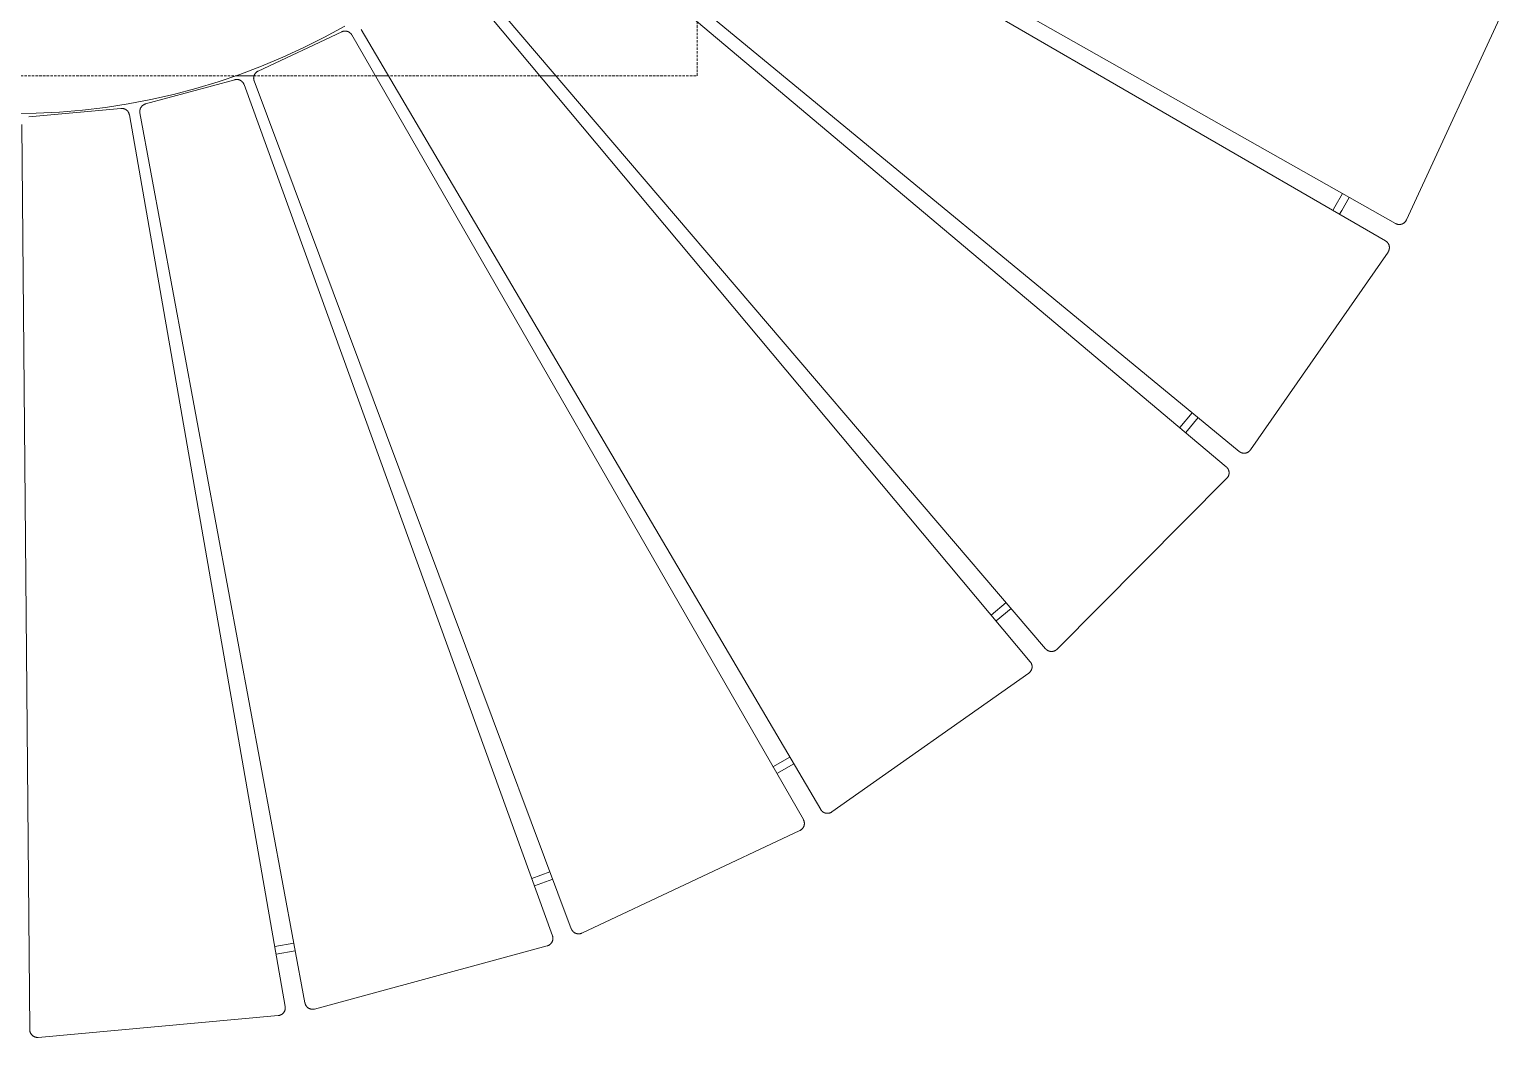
# Model space of a CAD drawing. Header units: millimetres. Extents: x -263 to 4879, y -277 to 2995.
# Drawn here: x 759 to 1521, y -276 to 243 of the extents above; entities that cross this region are included whole.
import ezdxf

# ---------------------------------------------------------------- set-up
doc = ezdxf.new("R2010")
doc.units = ezdxf.units.MM
doc.linetypes.add('HIDDEN', pattern=[1.905, 1.27, -0.635])
doc.layers.add('ZANO_R', color=7, linetype='Continuous', lineweight=0)
doc.layers.add('ZANO_R_przerywana', color=7, linetype='HIDDEN', lineweight=0)

msp = doc.modelspace()

# ---------------------------------------------------------------- linework, layer by layer
at = {"layer": 'ZANO_R'}
for p, q in [((1457.88, 134.18), (1054.08, 368.17)), ((1056.83, 372.98), (1463.02, 143.17)), ((1022.35, 322.51), (1382.46, 25.65)), ((1375.84, 17.7), (1018.8, 318.25)), ((1274.81, -82.77), (975.39, 275.21)), ((979.62, 278.79), (1282.72, -76.09)), ((1468.63, 144.97), (1520.71, 257.71)), ((921.64, 244.9), (911.18, 239.19)), ((920, 241.99), (876.9, 221.71)), ((911.18, 239.19), (900.52, 233.84)), ((920.12, 242.05), (920, 241.99)), ((920.25, 242.1), (920.12, 242.05)), ((920.38, 242.15), (920.25, 242.1)), ((920.51, 242.19), (920.38, 242.15)), ((920.64, 242.23), (920.51, 242.19)), ((920.78, 242.27), (920.64, 242.23)), ((920.91, 242.29), (920.78, 242.27)), ((921.05, 242.32), (920.91, 242.29)), ((921.19, 242.34), (921.05, 242.32)), ((921.32, 242.35), (921.19, 242.34)), ((921.46, 242.37), (921.32, 242.35)), ((921.6, 242.37), (921.46, 242.37)), ((921.74, 242.37), (921.6, 242.37)), ((921.88, 242.37), (921.74, 242.37)), ((922.02, 242.36), (921.88, 242.37)), ((922.15, 242.35), (922.02, 242.36)), ((922.29, 242.33), (922.15, 242.35)), ((922.43, 242.31), (922.29, 242.33)), ((922.56, 242.28), (922.43, 242.31)), ((922.7, 242.25), (922.56, 242.28)), ((922.83, 242.21), (922.7, 242.25)), ((922.96, 242.17), (922.83, 242.21)), ((923.09, 242.12), (922.96, 242.17)), ((923.22, 242.07), (923.09, 242.12)), ((923.35, 242.02), (923.22, 242.07)), ((923.48, 241.96), (923.35, 242.02)), ((923.6, 241.89), (923.48, 241.96)), ((923.72, 241.82), (923.6, 241.89)), ((923.84, 241.75), (923.72, 241.82)), ((923.95, 241.68), (923.84, 241.75)), ((924.07, 241.6), (923.95, 241.68)), ((924.18, 241.51), (924.07, 241.6)), ((924.28, 241.43), (924.18, 241.51)), ((924.39, 241.33), (924.28, 241.43)), ((924.49, 241.24), (924.39, 241.33)), ((924.59, 241.14), (924.49, 241.24)), ((924.68, 241.04), (924.59, 241.14)), ((924.77, 240.93), (924.68, 241.04)), ((924.86, 240.83), (924.77, 240.93)), ((924.94, 240.72), (924.86, 240.83)), ((925.02, 240.6), (924.94, 240.72)), ((925.09, 240.49), (925.02, 240.6)), ((925.17, 240.37), (925.09, 240.49)), ((1157.87, -164.17), (925.17, 240.37)), ((929.96, 243.16), (1166.82, -158.96)), ((889.69, 228.87), (878.69, 224.27)), ((900.52, 233.84), (889.69, 228.87)), ((878.69, 224.27), (867.54, 220.05)), ((875.68, 220.82), (875.77, 220.91)), ((875.77, 220.91), (875.87, 221.01)), ((875.87, 221.01), (875.97, 221.1)), ((875.97, 221.1), (876.08, 221.19)), ((876.08, 221.19), (876.19, 221.28)), ((876.19, 221.28), (876.3, 221.36)), ((876.3, 221.36), (876.42, 221.44)), ((876.42, 221.44), (876.53, 221.51)), ((876.53, 221.51), (876.65, 221.58)), ((876.65, 221.58), (876.77, 221.65)), ((876.77, 221.65), (876.9, 221.71)), ((864.84, 217.27), (818.88, 204.78)), ((856.25, 216.23), (844.83, 212.79)), ((867.54, 220.05), (856.25, 216.23)), ((864.98, 217.3), (864.84, 217.27)), ((865.11, 217.33), (864.98, 217.3)), ((865.25, 217.36), (865.11, 217.33)), ((865.39, 217.38), (865.25, 217.36)), ((865.52, 217.39), (865.39, 217.38)), ((865.48, 219.32), (874.8, 219.32)), ((865.66, 217.4), (865.52, 217.39)), ((865.8, 217.41), (865.66, 217.4)), ((865.94, 217.41), (865.8, 217.41)), ((866.08, 217.41), (865.94, 217.41)), ((866.22, 217.4), (866.08, 217.41)), ((866.35, 217.38), (866.22, 217.4)), ((866.49, 217.37), (866.35, 217.38)), ((866.63, 217.34), (866.49, 217.37)), ((866.76, 217.32), (866.63, 217.34)), ((866.9, 217.28), (866.76, 217.32)), ((867.03, 217.25), (866.9, 217.28)), ((867.16, 217.2), (867.03, 217.25)), ((867.29, 217.16), (867.16, 217.2)), ((867.42, 217.11), (867.29, 217.16)), ((867.55, 217.05), (867.42, 217.11)), ((867.67, 216.99), (867.55, 217.05)), ((867.8, 216.93), (867.67, 216.99)), ((867.92, 216.86), (867.8, 216.93)), ((868.04, 216.79), (867.92, 216.86)), ((868.15, 216.71), (868.04, 216.79)), ((868.26, 216.63), (868.15, 216.71)), ((868.37, 216.55), (868.26, 216.63)), ((868.48, 216.46), (868.37, 216.55)), ((868.59, 216.37), (868.48, 216.46)), ((868.69, 216.27), (868.59, 216.37)), ((868.78, 216.18), (868.69, 216.27)), ((868.88, 216.07), (868.78, 216.18)), ((868.97, 215.97), (868.88, 216.07)), ((869.05, 215.86), (868.97, 215.97)), ((869.14, 215.75), (869.05, 215.86)), ((869.22, 215.64), (869.14, 215.75)), ((869.29, 215.52), (869.22, 215.64)), ((869.36, 215.4), (869.29, 215.52)), ((869.43, 215.28), (869.36, 215.4)), ((869.49, 215.16), (869.43, 215.28)), ((869.55, 215.03), (869.49, 215.16)), ((869.6, 214.9), (869.55, 215.03)), ((869.65, 214.77), (869.6, 214.9)), ((1028.58, -224.03), (869.65, 214.77)), ((874.6, 218.18), (874.61, 218.32)), ((874.6, 218.04), (874.6, 218.18)), ((874.61, 217.9), (874.6, 218.04)), ((874.61, 218.32), (874.62, 218.46)), ((874.62, 217.77), (874.61, 217.9)), ((874.62, 218.46), (874.63, 218.59)), ((874.63, 217.63), (874.62, 217.77)), ((874.63, 218.59), (874.65, 218.73)), ((874.65, 217.49), (874.63, 217.63)), ((874.65, 218.73), (874.68, 218.87)), ((874.67, 217.35), (874.65, 217.49)), ((874.7, 217.22), (874.67, 217.35)), ((874.68, 218.87), (874.71, 219)), ((874.73, 217.08), (874.7, 217.22)), ((874.71, 219), (874.74, 219.14)), ((874.77, 216.95), (874.73, 217.08)), ((874.74, 219.14), (874.78, 219.27)), ((874.81, 216.82), (874.77, 216.95)), ((874.78, 219.27), (874.82, 219.4)), ((874.86, 216.69), (874.81, 216.82)), ((874.82, 219.4), (874.87, 219.53)), ((874.86, 216.69), (1038.3, -220.45)), ((874.87, 219.53), (874.92, 219.66)), ((874.92, 219.66), (874.98, 219.79)), ((874.98, 219.79), (875.04, 219.91)), ((875.04, 219.91), (875.11, 220.03)), ((875.11, 220.03), (875.18, 220.15)), ((875.18, 220.15), (875.25, 220.27)), ((875.25, 220.27), (875.33, 220.39)), ((875.33, 220.39), (875.41, 220.5)), ((875.41, 220.5), (875.49, 220.61)), ((875.49, 220.61), (875.58, 220.71)), ((875.58, 220.71), (875.68, 220.82)), ((937.27, 219.32), (943.99, 219.32)), ((1022.13, 219.32), (1030.41, 219.32)), ((821.68, 207.11), (809.97, 204.88)), ((833.3, 209.75), (821.68, 207.11)), ((844.83, 212.79), (833.3, 209.75)), ((762.56, 200.01), (750.64, 199.83)), ((806.24, 202.5), (758.8, 198.18)), ((774.47, 200.61), (762.56, 200.01)), ((786.35, 201.63), (774.47, 200.61)), ((798.18, 203.05), (786.35, 201.63)), ((809.97, 204.88), (798.18, 203.05)), ((806.37, 202.51), (806.24, 202.5)), ((806.51, 202.52), (806.37, 202.51)), ((806.65, 202.52), (806.51, 202.52)), ((806.79, 202.51), (806.65, 202.52)), ((806.93, 202.51), (806.79, 202.51)), ((807.07, 202.49), (806.93, 202.51)), ((807.2, 202.47), (807.07, 202.49)), ((807.34, 202.45), (807.2, 202.47)), ((807.48, 202.42), (807.34, 202.45)), ((807.61, 202.39), (807.48, 202.42)), ((807.74, 202.35), (807.61, 202.39)), ((807.88, 202.31), (807.74, 202.35)), ((808.01, 202.26), (807.88, 202.31)), ((808.13, 202.21), (808.01, 202.26)), ((808.26, 202.16), (808.13, 202.21)), ((808.39, 202.1), (808.26, 202.16)), ((808.51, 202.03), (808.39, 202.1)), ((808.63, 201.97), (808.51, 202.03)), ((808.75, 201.89), (808.63, 201.97)), ((808.86, 201.82), (808.75, 201.89)), ((808.98, 201.74), (808.86, 201.82)), ((809.09, 201.65), (808.98, 201.74)), ((809.19, 201.56), (809.09, 201.65)), ((809.3, 201.47), (809.19, 201.56)), ((809.4, 201.38), (809.3, 201.47)), ((809.49, 201.28), (809.4, 201.38)), ((809.59, 201.18), (809.49, 201.28)), ((809.68, 201.07), (809.59, 201.18)), ((809.77, 200.96), (809.68, 201.07)), ((809.85, 200.85), (809.77, 200.96)), ((809.93, 200.74), (809.85, 200.85)), ((810, 200.62), (809.93, 200.74)), ((810.07, 200.5), (810, 200.62)), ((810.14, 200.38), (810.07, 200.5)), ((810.2, 200.26), (810.14, 200.38)), ((810.26, 200.13), (810.2, 200.26)), ((810.31, 200.01), (810.26, 200.13)), ((810.36, 199.88), (810.31, 200.01)), ((810.41, 199.75), (810.36, 199.88)), ((810.45, 199.61), (810.41, 199.75)), ((810.48, 199.48), (810.45, 199.61)), ((810.51, 199.34), (810.48, 199.48)), ((810.54, 199.21), (810.51, 199.34)), ((890.85, -260.52), (810.54, 199.21)), ((815.93, 201.02), (815.94, 201.15)), ((815.93, 200.88), (815.93, 201.02)), ((815.93, 200.74), (815.93, 200.88)), ((815.94, 200.6), (815.93, 200.74)), ((815.94, 201.15), (815.95, 201.29)), ((815.95, 200.46), (815.94, 200.6)), ((815.95, 201.29), (815.96, 201.43)), ((815.97, 200.33), (815.95, 200.46)), ((815.96, 201.43), (815.98, 201.57)), ((816, 200.19), (815.97, 200.33)), ((815.98, 201.57), (816.01, 201.7)), ((816, 200.19), (901.04, -258.69)), ((816.01, 201.7), (816.04, 201.84)), ((816.04, 201.84), (816.07, 201.97)), ((816.07, 201.97), (816.11, 202.11)), ((816.11, 202.11), (816.15, 202.24)), ((816.15, 202.24), (816.2, 202.37)), ((816.2, 202.37), (816.25, 202.5)), ((816.25, 202.5), (816.31, 202.62)), ((816.31, 202.62), (816.37, 202.75)), ((816.37, 202.75), (816.44, 202.87)), ((816.44, 202.87), (816.51, 202.99)), ((816.51, 202.99), (816.58, 203.11)), ((816.58, 203.11), (816.66, 203.22)), ((816.66, 203.22), (816.74, 203.33)), ((816.74, 203.33), (816.82, 203.44)), ((816.82, 203.44), (816.91, 203.55)), ((816.91, 203.55), (817.01, 203.65)), ((817.01, 203.65), (817.1, 203.75)), ((817.1, 203.75), (817.2, 203.85)), ((817.2, 203.85), (817.3, 203.94)), ((817.3, 203.94), (817.41, 204.03)), ((817.41, 204.03), (817.52, 204.11)), ((817.52, 204.11), (817.63, 204.19)), ((817.63, 204.19), (817.75, 204.27)), ((817.75, 204.27), (817.86, 204.34)), ((817.86, 204.34), (817.98, 204.41)), ((817.98, 204.41), (818.11, 204.48)), ((818.11, 204.48), (818.23, 204.54)), ((818.23, 204.54), (818.36, 204.6)), ((818.36, 204.6), (818.48, 204.65)), ((818.48, 204.65), (818.61, 204.7)), ((818.61, 204.7), (818.75, 204.74)), ((818.75, 204.74), (818.88, 204.78)), ((755.16, 194.16), (759.24, -272.51)), ((1435.71, 158.62), (1431.84, 151.82)), ((1439.2, 156.65), (1435.3, 149.82)), ((1430.73, 149.92), (1431.84, 151.82)), ((1435.3, 149.82), (1434.19, 147.91)), ((1468.43, 144.61), (1468.5, 144.73)), ((1468.5, 144.73), (1468.57, 144.85)), ((1468.57, 144.85), (1468.63, 144.97)), ((1463.02, 143.17), (1463.12, 143.12)), ((1463.12, 143.12), (1463.22, 143.07)), ((1463.22, 143.07), (1463.32, 143.02)), ((1463.32, 143.02), (1463.44, 142.96)), ((1463.44, 142.96), (1463.57, 142.91)), ((1463.57, 142.91), (1463.7, 142.87)), ((1463.7, 142.87), (1463.83, 142.82)), ((1463.83, 142.82), (1463.96, 142.79)), ((1463.96, 142.79), (1464.09, 142.75)), ((1464.09, 142.75), (1464.22, 142.72)), ((1464.22, 142.72), (1464.36, 142.7)), ((1464.36, 142.7), (1464.49, 142.68)), ((1464.49, 142.68), (1464.63, 142.67)), ((1464.63, 142.67), (1464.77, 142.66)), ((1464.77, 142.66), (1464.9, 142.65)), ((1464.9, 142.65), (1465.04, 142.65)), ((1465.04, 142.65), (1465.18, 142.65)), ((1465.18, 142.65), (1465.31, 142.66)), ((1465.31, 142.66), (1465.45, 142.68)), ((1465.45, 142.68), (1465.58, 142.69)), ((1465.58, 142.69), (1465.72, 142.72)), ((1465.72, 142.72), (1465.85, 142.74)), ((1465.85, 142.74), (1465.98, 142.77)), ((1465.98, 142.77), (1466.12, 142.81)), ((1466.12, 142.81), (1466.25, 142.85)), ((1466.25, 142.85), (1466.38, 142.9)), ((1466.38, 142.9), (1466.5, 142.95)), ((1466.5, 142.95), (1466.63, 143)), ((1466.63, 143), (1466.75, 143.06)), ((1466.75, 143.06), (1466.87, 143.12)), ((1466.87, 143.12), (1466.99, 143.19)), ((1466.99, 143.19), (1467.11, 143.26)), ((1467.11, 143.26), (1467.23, 143.33)), ((1467.23, 143.33), (1467.34, 143.41)), ((1467.34, 143.41), (1467.45, 143.49)), ((1467.45, 143.49), (1467.55, 143.58)), ((1467.55, 143.58), (1467.66, 143.66)), ((1467.66, 143.66), (1467.76, 143.76)), ((1467.76, 143.76), (1467.85, 143.85)), ((1467.85, 143.85), (1467.95, 143.95)), ((1467.95, 143.95), (1468.04, 144.05)), ((1468.04, 144.05), (1468.12, 144.16)), ((1468.12, 144.16), (1468.21, 144.27)), ((1468.21, 144.27), (1468.29, 144.38)), ((1468.29, 144.38), (1468.36, 144.49)), ((1468.36, 144.49), (1468.43, 144.61)), ((1457.97, 134.13), (1457.88, 134.18)), ((1458.07, 134.07), (1457.97, 134.13)), ((1458.16, 134.01), (1458.07, 134.07)), ((1458.16, 134.01), (1458.27, 133.93)), ((1458.27, 133.93), (1458.38, 133.84)), ((1458.38, 133.84), (1458.48, 133.76)), ((1458.48, 133.76), (1458.58, 133.67)), ((1458.58, 133.67), (1458.68, 133.57)), ((1458.68, 133.57), (1458.78, 133.47)), ((1458.78, 133.47), (1458.87, 133.37)), ((1458.87, 133.37), (1458.96, 133.27)), ((1458.96, 133.27), (1459.04, 133.16)), ((1459.04, 133.16), (1459.13, 133.05)), ((1459.13, 133.05), (1459.2, 132.94)), ((1459.2, 132.94), (1459.28, 132.83)), ((1459.28, 132.83), (1459.35, 132.71)), ((1459.35, 132.71), (1459.41, 132.59)), ((1459.41, 132.59), (1459.47, 132.47)), ((1459.47, 132.47), (1459.53, 132.34)), ((1459.53, 132.34), (1459.58, 132.22)), ((1459.58, 132.22), (1459.63, 132.09)), ((1459.63, 132.09), (1459.68, 131.96)), ((1459.7, 129.54), (1459.65, 129.41)), ((1459.68, 131.96), (1459.72, 131.83)), ((1459.73, 129.67), (1459.7, 129.54)), ((1459.72, 131.83), (1459.75, 131.7)), ((1459.77, 129.8), (1459.73, 129.67)), ((1459.75, 131.7), (1459.78, 131.57)), ((1459.8, 129.94), (1459.77, 129.8)), ((1459.78, 131.57), (1459.81, 131.43)), ((1459.82, 130.07), (1459.8, 129.94)), ((1459.81, 131.43), (1459.83, 131.3)), ((1459.84, 130.21), (1459.82, 130.07)), ((1459.83, 131.3), (1459.85, 131.16)), ((1459.86, 130.34), (1459.84, 130.21)), ((1459.85, 131.16), (1459.86, 131.03)), ((1459.86, 131.03), (1459.87, 130.89)), ((1459.87, 130.48), (1459.86, 130.34)), ((1459.87, 130.89), (1459.87, 130.75)), ((1459.87, 130.75), (1459.87, 130.62)), ((1459.87, 130.62), (1459.87, 130.48)), ((1388.29, 26.46), (1459.16, 128.44)), ((1459.24, 128.55), (1459.16, 128.44)), ((1459.31, 128.67), (1459.24, 128.55)), ((1459.38, 128.79), (1459.31, 128.67)), ((1459.44, 128.91), (1459.38, 128.79)), ((1459.5, 129.03), (1459.44, 128.91)), ((1459.56, 129.16), (1459.5, 129.03)), ((1459.61, 129.28), (1459.56, 129.16)), ((1459.65, 129.41), (1459.61, 129.28)), ((1351.83, 37.91), (1358.25, 45.61)), ((1361.34, 43.07), (1354.89, 35.33)), ((1382.46, 25.65), (1382.55, 25.58)), ((1382.55, 25.58), (1382.64, 25.52)), ((1382.64, 25.52), (1382.72, 25.45)), ((1382.72, 25.45), (1382.84, 25.38)), ((1382.84, 25.38), (1382.95, 25.31)), ((1382.95, 25.31), (1383.07, 25.24)), ((1383.07, 25.24), (1383.19, 25.17)), ((1383.19, 25.17), (1383.32, 25.11)), ((1383.32, 25.11), (1383.44, 25.06)), ((1383.44, 25.06), (1383.57, 25.01)), ((1383.57, 25.01), (1383.7, 24.96)), ((1383.7, 24.96), (1383.82, 24.92)), ((1383.82, 24.92), (1383.96, 24.88)), ((1383.96, 24.88), (1384.09, 24.85)), ((1384.09, 24.85), (1384.22, 24.82)), ((1384.22, 24.82), (1384.36, 24.79)), ((1384.36, 24.79), (1384.49, 24.77)), ((1384.49, 24.77), (1384.63, 24.76)), ((1384.63, 24.76), (1384.76, 24.75)), ((1384.76, 24.75), (1384.9, 24.74)), ((1384.9, 24.74), (1385.04, 24.74)), ((1385.04, 24.74), (1385.17, 24.74)), ((1385.17, 24.74), (1385.31, 24.75)), ((1385.31, 24.75), (1385.45, 24.76)), ((1385.45, 24.76), (1385.58, 24.78)), ((1385.58, 24.78), (1385.72, 24.8)), ((1385.72, 24.8), (1385.85, 24.83)), ((1385.85, 24.83), (1385.98, 24.86)), ((1385.98, 24.86), (1386.11, 24.9)), ((1386.11, 24.9), (1386.24, 24.94)), ((1386.24, 24.94), (1386.37, 24.98)), ((1386.37, 24.98), (1386.5, 25.03)), ((1386.5, 25.03), (1386.63, 25.08)), ((1386.63, 25.08), (1386.75, 25.14)), ((1386.75, 25.14), (1386.87, 25.2)), ((1386.87, 25.2), (1386.99, 25.27)), ((1386.99, 25.27), (1387.11, 25.34)), ((1387.11, 25.34), (1387.23, 25.41)), ((1387.23, 25.41), (1387.34, 25.49)), ((1387.34, 25.49), (1387.45, 25.57)), ((1387.45, 25.57), (1387.55, 25.66)), ((1387.55, 25.66), (1387.66, 25.74)), ((1387.66, 25.74), (1387.76, 25.84)), ((1387.76, 25.84), (1387.86, 25.93)), ((1387.86, 25.93), (1387.95, 26.03)), ((1387.95, 26.03), (1388.04, 26.13)), ((1388.04, 26.13), (1388.13, 26.24)), ((1388.13, 26.24), (1388.21, 26.35)), ((1388.21, 26.35), (1388.29, 26.46)), ((1375.92, 17.63), (1375.84, 17.7)), ((1376, 17.55), (1375.92, 17.63)), ((1376.08, 17.48), (1376, 17.55)), ((1376.08, 17.48), (1376.17, 17.38)), ((1376.17, 17.38), (1376.27, 17.28)), ((1376.27, 17.28), (1376.35, 17.17)), ((1376.35, 17.17), (1376.44, 17.07)), ((1376.44, 17.07), (1376.52, 16.96)), ((1376.52, 16.96), (1376.6, 16.84)), ((1376.6, 16.84), (1376.67, 16.73)), ((1376.67, 16.73), (1376.74, 16.61)), ((1376.74, 16.61), (1376.81, 16.49)), ((1376.81, 16.49), (1376.87, 16.37)), ((1376.87, 16.37), (1376.92, 16.25)), ((1376.92, 16.25), (1376.98, 16.12)), ((1376.98, 16.12), (1377.02, 15.99)), ((1377.02, 15.99), (1377.07, 15.86)), ((1377.07, 15.86), (1377.11, 15.73)), ((1377.11, 15.73), (1377.14, 15.6)), ((1377.14, 15.6), (1377.17, 15.47)), ((1377.17, 15.47), (1377.2, 15.33)), ((1377.2, 15.33), (1377.22, 15.2)), ((1288.6, -76.31), (1376.1, 11.82)), ((1376.19, 11.92), (1376.1, 11.82)), ((1376.28, 12.02), (1376.19, 11.92)), ((1376.37, 12.13), (1376.28, 12.02)), ((1376.46, 12.23), (1376.37, 12.13)), ((1376.54, 12.34), (1376.46, 12.23)), ((1376.61, 12.46), (1376.54, 12.34)), ((1376.69, 12.57), (1376.61, 12.46)), ((1376.75, 12.69), (1376.69, 12.57)), ((1376.82, 12.81), (1376.75, 12.69)), ((1376.88, 12.93), (1376.82, 12.81)), ((1376.93, 13.06), (1376.88, 12.93)), ((1376.99, 13.18), (1376.93, 13.06)), ((1377.03, 13.31), (1376.99, 13.18)), ((1377.08, 13.44), (1377.03, 13.31)), ((1377.12, 13.57), (1377.08, 13.44)), ((1377.15, 13.71), (1377.12, 13.57)), ((1377.18, 13.84), (1377.15, 13.71)), ((1377.2, 13.97), (1377.18, 13.84)), ((1377.22, 14.11), (1377.2, 13.97)), ((1377.22, 15.2), (1377.24, 15.06)), ((1377.24, 14.24), (1377.22, 14.11)), ((1377.24, 15.06), (1377.25, 14.93)), ((1377.25, 14.38), (1377.24, 14.24)), ((1377.25, 14.93), (1377.26, 14.79)), ((1377.26, 14.52), (1377.25, 14.38)), ((1377.26, 14.79), (1377.26, 14.65)), ((1377.26, 14.65), (1377.26, 14.52)), ((1254.68, -58.7), (1262.34, -52.23)), ((1264.94, -55.27), (1257.25, -61.77)), ((1282.72, -76.09), (1282.79, -76.17)), ((1274.88, -82.86), (1274.81, -82.77)), ((1274.95, -82.94), (1274.88, -82.86)), ((1275.01, -83.03), (1274.95, -82.94)), ((1275.01, -83.03), (1275.09, -83.14)), ((1275.09, -83.14), (1275.16, -83.26)), ((1275.16, -83.26), (1275.23, -83.38)), ((1275.23, -83.38), (1275.29, -83.5)), ((1275.29, -83.5), (1275.36, -83.62)), ((1275.36, -83.62), (1275.41, -83.74)), ((1275.41, -83.74), (1275.46, -83.87)), ((1282.79, -76.17), (1282.86, -76.25)), ((1282.86, -76.25), (1282.94, -76.33)), ((1282.94, -76.33), (1283.04, -76.42)), ((1283.04, -76.42), (1283.14, -76.51)), ((1283.14, -76.51), (1283.25, -76.6)), ((1283.25, -76.6), (1283.35, -76.69)), ((1283.35, -76.69), (1283.46, -76.77)), ((1283.46, -76.77), (1283.58, -76.84)), ((1283.58, -76.84), (1283.69, -76.92)), ((1283.69, -76.92), (1283.81, -76.98)), ((1283.81, -76.98), (1283.93, -77.05)), ((1283.93, -77.05), (1284.05, -77.11)), ((1284.05, -77.11), (1284.18, -77.16)), ((1284.18, -77.16), (1284.31, -77.22)), ((1284.31, -77.22), (1284.43, -77.26)), ((1284.43, -77.26), (1284.56, -77.31)), ((1284.56, -77.31), (1284.69, -77.35)), ((1284.69, -77.35), (1284.83, -77.38)), ((1284.83, -77.38), (1284.96, -77.41)), ((1284.96, -77.41), (1285.09, -77.43)), ((1285.09, -77.43), (1285.23, -77.45)), ((1285.23, -77.45), (1285.36, -77.47)), ((1285.36, -77.47), (1285.5, -77.48)), ((1285.5, -77.48), (1285.64, -77.49)), ((1285.64, -77.49), (1285.77, -77.49)), ((1285.77, -77.49), (1285.91, -77.49)), ((1285.91, -77.49), (1286.05, -77.48)), ((1286.05, -77.48), (1286.18, -77.47)), ((1286.18, -77.47), (1286.32, -77.45)), ((1286.32, -77.45), (1286.45, -77.43)), ((1286.45, -77.43), (1286.59, -77.4)), ((1286.59, -77.4), (1286.72, -77.37)), ((1286.72, -77.37), (1286.85, -77.34)), ((1286.85, -77.34), (1286.98, -77.3)), ((1286.98, -77.3), (1287.11, -77.25)), ((1287.11, -77.25), (1287.24, -77.21)), ((1287.24, -77.21), (1287.37, -77.15)), ((1287.37, -77.15), (1287.49, -77.1)), ((1287.49, -77.1), (1287.61, -77.03)), ((1287.61, -77.03), (1287.73, -76.97)), ((1287.73, -76.97), (1287.85, -76.9)), ((1287.85, -76.9), (1287.97, -76.83)), ((1287.97, -76.83), (1288.08, -76.75)), ((1288.08, -76.75), (1288.19, -76.67)), ((1288.19, -76.67), (1288.3, -76.58)), ((1288.3, -76.58), (1288.4, -76.5)), ((1288.4, -76.5), (1288.5, -76.4)), ((1288.5, -76.4), (1288.6, -76.31)), ((1172.57, -160.2), (1274.05, -88.61)), ((1274.16, -88.52), (1274.05, -88.61)), ((1274.27, -88.44), (1274.16, -88.52)), ((1274.37, -88.35), (1274.27, -88.44)), ((1274.47, -88.26), (1274.37, -88.35)), ((1274.57, -88.17), (1274.47, -88.26)), ((1274.67, -88.07), (1274.57, -88.17)), ((1274.76, -87.97), (1274.67, -88.07)), ((1274.85, -87.86), (1274.76, -87.97)), ((1274.93, -87.75), (1274.85, -87.86)), ((1275.01, -87.64), (1274.93, -87.75)), ((1275.09, -87.53), (1275.01, -87.64)), ((1275.16, -87.42), (1275.09, -87.53)), ((1275.23, -87.3), (1275.16, -87.42)), ((1275.29, -87.18), (1275.23, -87.3)), ((1275.35, -87.06), (1275.29, -87.18)), ((1275.41, -86.93), (1275.35, -87.06)), ((1275.46, -86.81), (1275.41, -86.93)), ((1275.46, -83.87), (1275.51, -84)), ((1275.51, -86.68), (1275.46, -86.81)), ((1275.51, -84), (1275.56, -84.13)), ((1275.56, -86.55), (1275.51, -86.68)), ((1275.56, -84.13), (1275.59, -84.26)), ((1275.59, -86.42), (1275.56, -86.55)), ((1275.59, -84.26), (1275.63, -84.39)), ((1275.63, -86.28), (1275.59, -86.42)), ((1275.63, -84.39), (1275.66, -84.52)), ((1275.66, -86.15), (1275.63, -86.28)), ((1275.66, -84.52), (1275.68, -84.66)), ((1275.68, -86.02), (1275.66, -86.15)), ((1275.68, -84.66), (1275.71, -84.79)), ((1275.71, -85.88), (1275.68, -86.02)), ((1275.71, -84.79), (1275.72, -84.93)), ((1275.72, -85.75), (1275.71, -85.88)), ((1275.72, -84.93), (1275.73, -85.06)), ((1275.73, -85.61), (1275.72, -85.75)), ((1275.73, -85.06), (1275.74, -85.2)), ((1275.74, -85.47), (1275.73, -85.61)), ((1275.74, -85.2), (1275.74, -85.34)), ((1275.74, -85.34), (1275.74, -85.47)), ((1142.23, -136.97), (1150.9, -131.93)), ((1152.93, -135.37), (1144.22, -140.44)), ((1166.82, -158.96), (1166.88, -159.06)), ((1166.88, -159.06), (1166.94, -159.15)), ((1166.94, -159.15), (1167, -159.24)), ((1167, -159.24), (1167.08, -159.35)), ((1167.08, -159.35), (1167.16, -159.46)), ((1167.16, -159.46), (1167.25, -159.56)), ((1167.25, -159.56), (1167.34, -159.66)), ((1167.34, -159.66), (1167.44, -159.76)), ((1167.44, -159.76), (1167.54, -159.85)), ((1167.54, -159.85), (1167.64, -159.95)), ((1157.93, -164.27), (1157.87, -164.17)), ((1157.98, -164.36), (1157.93, -164.27)), ((1158.03, -164.46), (1157.98, -164.36)), ((1158.03, -164.46), (1158.08, -164.59)), ((1158.08, -164.59), (1158.13, -164.71)), ((1158.17, -167.52), (1158.12, -167.65)), ((1158.13, -164.71), (1158.18, -164.84)), ((1158.22, -167.39), (1158.17, -167.52)), ((1158.18, -164.84), (1158.22, -164.97)), ((1158.22, -164.97), (1158.26, -165.1)), ((1158.25, -167.26), (1158.22, -167.39)), ((1158.29, -167.13), (1158.25, -167.26)), ((1158.26, -165.1), (1158.3, -165.23)), ((1158.32, -166.99), (1158.29, -167.13)), ((1158.3, -165.23), (1158.33, -165.37)), ((1158.35, -166.86), (1158.32, -166.99)), ((1158.33, -165.37), (1158.35, -165.5)), ((1158.35, -165.5), (1158.37, -165.64)), ((1158.37, -166.73), (1158.35, -166.86)), ((1158.37, -165.64), (1158.39, -165.77)), ((1158.38, -166.59), (1158.37, -166.73)), ((1158.4, -166.45), (1158.38, -166.59)), ((1158.39, -165.77), (1158.4, -165.91)), ((1158.4, -165.91), (1158.41, -166.04)), ((1158.41, -166.18), (1158.4, -166.32)), ((1158.4, -166.32), (1158.4, -166.45)), ((1158.41, -166.04), (1158.41, -166.18)), ((1167.64, -159.95), (1167.74, -160.03)), ((1167.74, -160.03), (1167.85, -160.12)), ((1167.85, -160.12), (1167.96, -160.2)), ((1167.96, -160.2), (1168.07, -160.28)), ((1168.07, -160.28), (1168.19, -160.35)), ((1168.19, -160.35), (1168.31, -160.42)), ((1168.31, -160.42), (1168.43, -160.48)), ((1168.43, -160.48), (1168.55, -160.54)), ((1168.55, -160.54), (1168.67, -160.6)), ((1168.67, -160.6), (1168.8, -160.65)), ((1168.8, -160.65), (1168.93, -160.7)), ((1168.93, -160.7), (1169.06, -160.74)), ((1169.06, -160.74), (1169.19, -160.78)), ((1169.19, -160.78), (1169.32, -160.82)), ((1169.32, -160.82), (1169.45, -160.85)), ((1169.45, -160.85), (1169.59, -160.87)), ((1169.59, -160.87), (1169.72, -160.89)), ((1169.72, -160.89), (1169.86, -160.91)), ((1169.86, -160.91), (1169.99, -160.92)), ((1169.99, -160.92), (1170.13, -160.93)), ((1170.13, -160.93), (1170.27, -160.93)), ((1170.27, -160.93), (1170.4, -160.93)), ((1170.4, -160.93), (1170.54, -160.92)), ((1170.54, -160.92), (1170.68, -160.91)), ((1170.68, -160.91), (1170.81, -160.89)), ((1170.81, -160.89), (1170.95, -160.87)), ((1170.95, -160.87), (1171.08, -160.85)), ((1171.08, -160.85), (1171.21, -160.82)), ((1171.21, -160.82), (1171.35, -160.78)), ((1171.35, -160.78), (1171.48, -160.74)), ((1171.48, -160.74), (1171.61, -160.7)), ((1171.61, -160.7), (1171.73, -160.65)), ((1171.73, -160.65), (1171.86, -160.6)), ((1171.86, -160.6), (1171.99, -160.54)), ((1171.99, -160.54), (1172.11, -160.48)), ((1172.11, -160.48), (1172.23, -160.42)), ((1172.23, -160.42), (1172.35, -160.35)), ((1172.35, -160.35), (1172.46, -160.28)), ((1172.46, -160.28), (1172.57, -160.2)), ((1043.75, -222.67), (1156.11, -169.78)), ((1156.23, -169.72), (1156.11, -169.78)), ((1156.35, -169.66), (1156.23, -169.72)), ((1156.47, -169.59), (1156.35, -169.66)), ((1156.59, -169.52), (1156.47, -169.59)), ((1156.7, -169.44), (1156.59, -169.52)), ((1156.81, -169.36), (1156.7, -169.44)), ((1156.92, -169.28), (1156.81, -169.36)), ((1157.02, -169.19), (1156.92, -169.28)), ((1157.13, -169.1), (1157.02, -169.19)), ((1157.22, -169), (1157.13, -169.1)), ((1157.32, -168.91), (1157.22, -169)), ((1157.41, -168.81), (1157.32, -168.91)), ((1157.5, -168.7), (1157.41, -168.81)), ((1157.58, -168.59), (1157.5, -168.7)), ((1157.67, -168.48), (1157.58, -168.59)), ((1157.74, -168.37), (1157.67, -168.48)), ((1157.82, -168.26), (1157.74, -168.37)), ((1157.89, -168.14), (1157.82, -168.26)), ((1157.95, -168.02), (1157.89, -168.14)), ((1158.01, -167.9), (1157.95, -168.02)), ((1158.07, -167.77), (1158.01, -167.9)), ((1158.12, -167.65), (1158.07, -167.77)), ((1017.89, -194.53), (1027.31, -191.06)), ((1028.71, -194.81), (1019.26, -198.29)), ((1038.3, -220.45), (1038.34, -220.55)), ((1038.34, -220.55), (1038.38, -220.66)), ((1038.38, -220.66), (1038.42, -220.76)), ((1038.42, -220.76), (1038.48, -220.88)), ((885.45, -229.61), (895.33, -227.84)), ((1027.42, -228.43), (1027.32, -228.51)), ((1027.53, -228.33), (1027.42, -228.43)), ((1027.63, -228.24), (1027.53, -228.33)), ((1027.72, -228.14), (1027.63, -228.24)), ((1027.81, -228.04), (1027.72, -228.14)), ((1027.9, -227.94), (1027.81, -228.04)), ((1027.99, -227.83), (1027.9, -227.94)), ((1028.07, -227.72), (1027.99, -227.83)), ((1028.15, -227.61), (1028.07, -227.72)), ((1028.22, -227.5), (1028.15, -227.61)), ((1028.29, -227.38), (1028.22, -227.5)), ((1028.36, -227.26), (1028.29, -227.38)), ((1028.42, -227.14), (1028.36, -227.26)), ((1028.48, -227.01), (1028.42, -227.14)), ((1028.53, -226.89), (1028.48, -227.01)), ((1028.58, -226.76), (1028.53, -226.89)), ((1028.62, -224.13), (1028.58, -224.03)), ((1028.62, -226.63), (1028.58, -226.76)), ((1028.65, -224.24), (1028.62, -224.13)), ((1028.66, -226.5), (1028.62, -226.63)), ((1028.68, -224.34), (1028.65, -224.24)), ((1028.7, -226.37), (1028.66, -226.5)), ((1028.68, -224.34), (1028.71, -224.47)), ((1028.73, -226.23), (1028.7, -226.37)), ((1028.71, -224.47), (1028.74, -224.61)), ((1028.76, -226.1), (1028.73, -226.23)), ((1028.74, -224.61), (1028.77, -224.74)), ((1028.78, -225.97), (1028.76, -226.1)), ((1028.77, -224.74), (1028.79, -224.88)), ((1028.79, -225.83), (1028.78, -225.97)), ((1028.79, -224.88), (1028.8, -225.01)), ((1028.81, -225.69), (1028.79, -225.83)), ((1028.8, -225.01), (1028.81, -225.15)), ((1028.81, -225.15), (1028.82, -225.28)), ((1028.82, -225.56), (1028.81, -225.69)), ((1028.82, -225.28), (1028.82, -225.42)), ((1028.82, -225.42), (1028.82, -225.56)), ((1038.48, -220.88), (1038.55, -221)), ((1038.55, -221), (1038.62, -221.12)), ((1038.62, -221.12), (1038.69, -221.23)), ((1038.69, -221.23), (1038.76, -221.35)), ((1038.76, -221.35), (1038.85, -221.46)), ((1038.85, -221.46), (1038.93, -221.56)), ((1038.93, -221.56), (1039.02, -221.67)), ((1039.02, -221.67), (1039.11, -221.77)), ((1039.11, -221.77), (1039.2, -221.87)), ((1039.2, -221.87), (1039.3, -221.96)), ((1039.3, -221.96), (1039.4, -222.06)), ((1039.4, -222.06), (1039.51, -222.14)), ((1039.51, -222.14), (1039.61, -222.23)), ((1039.61, -222.23), (1039.72, -222.31)), ((1039.72, -222.31), (1039.83, -222.39)), ((1039.83, -222.39), (1039.95, -222.46)), ((1039.95, -222.46), (1040.07, -222.53)), ((1040.07, -222.53), (1040.19, -222.6)), ((1040.19, -222.6), (1040.31, -222.66)), ((1040.31, -222.66), (1040.43, -222.71)), ((1040.43, -222.71), (1040.56, -222.77)), ((1040.56, -222.77), (1040.69, -222.82)), ((1040.69, -222.82), (1040.82, -222.86)), ((1040.82, -222.86), (1040.95, -222.9)), ((1040.95, -222.9), (1041.08, -222.93)), ((1041.08, -222.93), (1041.21, -222.96)), ((1041.21, -222.96), (1041.35, -222.99)), ((1041.35, -222.99), (1041.48, -223.01)), ((1041.48, -223.01), (1041.62, -223.03)), ((1041.62, -223.03), (1041.75, -223.04)), ((1041.75, -223.04), (1041.89, -223.05)), ((1041.89, -223.05), (1042.03, -223.05)), ((1042.03, -223.05), (1042.16, -223.05)), ((1042.16, -223.05), (1042.3, -223.04)), ((1042.3, -223.04), (1042.44, -223.03)), ((1042.44, -223.03), (1042.57, -223.02)), ((1042.57, -223.02), (1042.71, -223)), ((1042.71, -223), (1042.84, -222.97)), ((1042.84, -222.97), (1042.97, -222.94)), ((1042.97, -222.94), (1043.11, -222.91)), ((1043.11, -222.91), (1043.24, -222.87)), ((1043.24, -222.87), (1043.37, -222.83)), ((1043.37, -222.83), (1043.49, -222.78)), ((1043.49, -222.78), (1043.62, -222.73)), ((1043.62, -222.73), (1043.75, -222.67)), ((896.05, -231.77), (886.14, -233.55)), ((906.03, -261.82), (1025.87, -229.25)), ((1026, -229.21), (1025.87, -229.25)), ((1026.13, -229.17), (1026, -229.21)), ((1026.26, -229.12), (1026.13, -229.17)), ((1026.38, -229.07), (1026.26, -229.12)), ((1026.51, -229.02), (1026.38, -229.07)), ((1026.63, -228.96), (1026.51, -229.02)), ((1026.75, -228.89), (1026.63, -228.96)), ((1026.87, -228.82), (1026.75, -228.89)), ((1026.99, -228.75), (1026.87, -228.82)), ((1027.1, -228.68), (1026.99, -228.75)), ((1027.21, -228.6), (1027.1, -228.68)), ((1027.32, -228.51), (1027.21, -228.6)), ((901.04, -258.69), (901.07, -258.8)), ((901.07, -258.8), (901.09, -258.9)), ((901.09, -258.9), (901.12, -259.01)), ((763.6, -276.46), (887.28, -265.2)), ((887.41, -265.18), (887.28, -265.2)), ((887.55, -265.16), (887.41, -265.18)), ((887.68, -265.14), (887.55, -265.16)), ((887.82, -265.11), (887.68, -265.14)), ((887.95, -265.08), (887.82, -265.11)), ((888.08, -265.04), (887.95, -265.08)), ((888.21, -265), (888.08, -265.04)), ((888.34, -264.95), (888.21, -265)), ((888.47, -264.9), (888.34, -264.95)), ((888.59, -264.84), (888.47, -264.9)), ((888.71, -264.79), (888.59, -264.84)), ((888.83, -264.72), (888.71, -264.79)), ((888.95, -264.65), (888.83, -264.72)), ((889.07, -264.58), (888.95, -264.65)), ((889.18, -264.51), (889.07, -264.58)), ((889.29, -264.43), (889.18, -264.51)), ((889.4, -264.34), (889.29, -264.43)), ((889.51, -264.26), (889.4, -264.34)), ((889.61, -264.17), (889.51, -264.26)), ((889.71, -264.07), (889.61, -264.17)), ((889.81, -263.98), (889.71, -264.07)), ((889.9, -263.88), (889.81, -263.98)), ((889.99, -263.77), (889.9, -263.88)), ((890.07, -263.67), (889.99, -263.77)), ((890.16, -263.56), (890.07, -263.67)), ((890.23, -263.45), (890.16, -263.56)), ((890.31, -263.33), (890.23, -263.45)), ((890.38, -263.21), (890.31, -263.33)), ((890.44, -263.09), (890.38, -263.21)), ((890.51, -262.97), (890.44, -263.09)), ((890.56, -262.85), (890.51, -262.97)), ((890.62, -262.72), (890.56, -262.85)), ((890.67, -262.6), (890.62, -262.72)), ((890.71, -262.47), (890.67, -262.6)), ((890.75, -262.34), (890.71, -262.47)), ((890.79, -262.2), (890.75, -262.34)), ((890.82, -262.07), (890.79, -262.2)), ((890.85, -261.94), (890.82, -262.07)), ((890.87, -260.63), (890.85, -260.52)), ((890.87, -261.8), (890.85, -261.94)), ((890.89, -260.74), (890.87, -260.63)), ((890.89, -261.67), (890.87, -261.8)), ((890.9, -260.85), (890.89, -260.74)), ((890.9, -261.53), (890.89, -261.67)), ((890.9, -260.85), (890.91, -260.99)), ((890.91, -261.4), (890.9, -261.53)), ((890.91, -260.99), (890.91, -261.12)), ((890.91, -261.12), (890.91, -261.26)), ((890.91, -261.26), (890.91, -261.4)), ((901.12, -259.01), (901.15, -259.14)), ((901.15, -259.14), (901.2, -259.27)), ((901.2, -259.27), (901.24, -259.4)), ((901.24, -259.4), (901.3, -259.53)), ((901.3, -259.53), (901.35, -259.65)), ((901.35, -259.65), (901.41, -259.77)), ((901.41, -259.77), (901.47, -259.89)), ((901.47, -259.89), (901.54, -260.01)), ((901.54, -260.01), (901.62, -260.13)), ((901.62, -260.13), (901.69, -260.24)), ((901.69, -260.24), (901.77, -260.35)), ((901.77, -260.35), (901.85, -260.46)), ((901.85, -260.46), (901.94, -260.57)), ((901.94, -260.57), (902.03, -260.67)), ((902.03, -260.67), (902.13, -260.77)), ((902.13, -260.77), (902.22, -260.86)), ((902.22, -260.86), (902.32, -260.96)), ((902.32, -260.96), (902.43, -261.04)), ((902.43, -261.04), (902.54, -261.13)), ((902.54, -261.13), (902.64, -261.21)), ((902.64, -261.21), (902.76, -261.29)), ((902.76, -261.29), (902.87, -261.36)), ((902.87, -261.36), (902.99, -261.43)), ((902.99, -261.43), (903.11, -261.5)), ((903.11, -261.5), (903.23, -261.56)), ((903.23, -261.56), (903.35, -261.62)), ((903.35, -261.62), (903.48, -261.67)), ((903.48, -261.67), (903.61, -261.72)), ((903.61, -261.72), (903.74, -261.76)), ((903.74, -261.76), (903.87, -261.8)), ((903.87, -261.8), (904, -261.84)), ((904, -261.84), (904.13, -261.87)), ((904.13, -261.87), (904.27, -261.9)), ((904.27, -261.9), (904.4, -261.92)), ((904.4, -261.92), (904.54, -261.94)), ((904.54, -261.94), (904.67, -261.95)), ((904.67, -261.95), (904.81, -261.96)), ((904.81, -261.96), (904.95, -261.96)), ((904.95, -261.96), (905.08, -261.96)), ((905.08, -261.96), (905.22, -261.95)), ((905.22, -261.95), (905.35, -261.94)), ((905.35, -261.94), (905.49, -261.93)), ((905.49, -261.93), (905.63, -261.91)), ((905.63, -261.91), (905.76, -261.88)), ((905.76, -261.88), (905.89, -261.85)), ((905.89, -261.85), (906.03, -261.82)), ((759.24, -272.51), (759.24, -272.62)), ((759.24, -272.62), (759.25, -272.73)), ((759.25, -272.73), (759.25, -272.84)), ((759.25, -272.84), (759.27, -272.98)), ((759.27, -272.98), (759.29, -273.11)), ((759.29, -273.11), (759.31, -273.25)), ((759.31, -273.25), (759.34, -273.38)), ((759.34, -273.38), (759.37, -273.51)), ((759.37, -273.51), (759.41, -273.64)), ((759.41, -273.64), (759.45, -273.77)), ((759.45, -273.77), (759.5, -273.9)), ((759.5, -273.9), (759.55, -274.03)), ((759.55, -274.03), (759.61, -274.15)), ((759.61, -274.15), (759.66, -274.28)), ((759.66, -274.28), (759.73, -274.4)), ((759.73, -274.4), (759.8, -274.52)), ((759.8, -274.52), (759.87, -274.63)), ((759.87, -274.63), (759.94, -274.75)), ((759.94, -274.75), (760.02, -274.86)), ((760.02, -274.86), (760.11, -274.97)), ((760.11, -274.97), (760.19, -275.07)), ((760.19, -275.07), (760.28, -275.17)), ((760.28, -275.17), (760.38, -275.27)), ((760.38, -275.27), (760.47, -275.37)), ((760.47, -275.37), (760.57, -275.46)), ((760.57, -275.46), (760.68, -275.55)), ((760.68, -275.55), (760.78, -275.64)), ((760.78, -275.64), (760.89, -275.72)), ((760.89, -275.72), (761, -275.8)), ((761, -275.8), (761.12, -275.87)), ((761.12, -275.87), (761.24, -275.94)), ((761.24, -275.94), (761.36, -276.01)), ((761.36, -276.01), (761.48, -276.07)), ((761.48, -276.07), (761.6, -276.13)), ((761.6, -276.13), (761.73, -276.18)), ((761.73, -276.18), (761.85, -276.23)), ((761.85, -276.23), (761.98, -276.28)), ((761.98, -276.28), (762.11, -276.32)), ((762.11, -276.32), (762.25, -276.35)), ((762.25, -276.35), (762.38, -276.39)), ((762.38, -276.39), (762.51, -276.41)), ((762.51, -276.41), (762.65, -276.43)), ((762.65, -276.43), (762.78, -276.45)), ((762.78, -276.45), (762.92, -276.47)), ((762.92, -276.47), (763.05, -276.47)), ((763.05, -276.47), (763.19, -276.48)), ((763.19, -276.48), (763.33, -276.48)), ((763.33, -276.48), (763.46, -276.47)), ((763.46, -276.47), (763.6, -276.46))]:
    msp.add_line(p, q, dxfattribs=at)
at = {"layer": 'ZANO_R_przerywana'}
for p, q in [((1103.13, 219.32), (1103.13, 869.32)), ((503.13, 219.32), (1103.13, 219.32))]:
    msp.add_line(p, q, dxfattribs=at)

doc.saveas('drawing.dxf')
